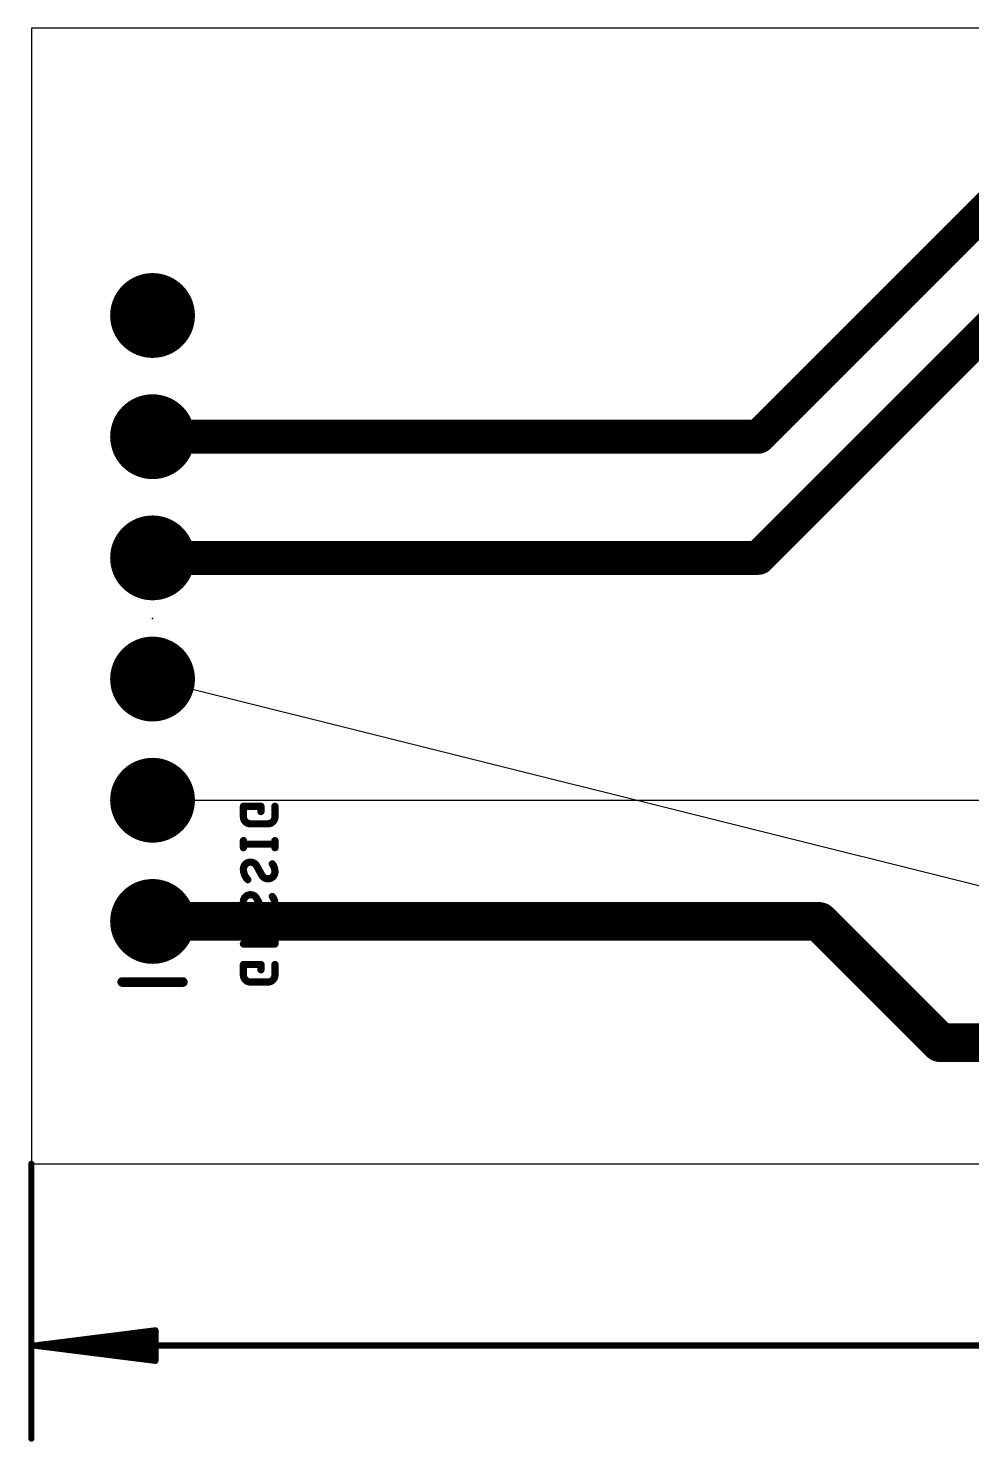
# Model space of a CAD drawing. Extents: x 7.6 to 85.8, y 31 to 60.7.
# Drawn here: x 7.55 to 27.33, y 31 to 60.63 of the extents above; entities that cross this region are included whole.
import ezdxf

# ---------------------------------------------------------------- set-up
doc = ezdxf.new("R2010")
doc.units = 0
for name, color, linetype in [('1', 12, 'CONTINUOUS'), ('17', 110, 'CONTINUOUS'), ('19', 53, 'CONTINUOUS'), ('20', 31, 'CONTINUOUS'), ('24', 53, 'CONTINUOUS'), ('26', 253, 'CONTINUOUS'), ('52', 253, 'CONTINUOUS')]:
    doc.layers.add(name, color=color, linetype=linetype)

# ---------------------------------------------------------------- blocks, each defined once
blk = doc.blocks.new('RECT')
blk.add_solid([(-0.5, -0.5), (0.5, -0.5), (-0.5, 0.5), (0.5, 0.5)])
blk = doc.blocks.new('ROUNDP')
at = {"const_width": 0.5}
blk.add_lwpolyline([(0, -0.25, 1), (0, 0.25, 1), (0, -0.25)], format="xyb", dxfattribs=at)

msp = doc.modelspace()

# ---------------------------------------------------------------- linework, layer by layer
at = {"layer": '1'}
for points, const_width in [([(27.94, 57.15), (22.86, 52.07)], 0.7112), ([(29.337, 56.007), (22.86, 49.53)], 0.7112), ([(22.86, 52.07), (10.16, 52.07)], 0.7112), ([(22.86, 49.53), (10.16, 49.53)], 0.7112), ([(24.13, 41.91), (10.16, 41.91)], 0.8128), ([(26.67, 39.37), (24.13, 41.91)], 0.8128), ([(34.29, 39.37), (26.67, 39.37)], 0.8128), ([(7.62, 36.83), (7.62, 31.07)], 0.13), ([(7.685, 33.02), (10.22, 33.3392)], 0.13), ([(7.685, 33.02), (10.22, 33.28)], 0.13), ([(7.685, 33.02), (10.22, 33.15)], 0.13), ([(10.22, 33.3392), (10.22, 32.7008)], 0.13), ([(7.685, 33.02), (79.925, 33.02)], 0.13), ([(10.22, 32.7008), (7.685, 33.02)], 0.13), ([(10.22, 32.89), (7.685, 33.02)], 0.13), ([(10.22, 32.76), (7.685, 33.02)], 0.13)]:
    msp.add_lwpolyline(points, dxfattribs=dict(at, const_width=const_width))
for points, const_width in [([(10.16, 52.2478, 1), (10.16, 51.8922)], 0.3556), ([(22.7343, 52.1957, 1), (22.9857, 51.9443)], 0.3556), ([(22.86, 51.8922, 1), (22.86, 52.2478)], 0.3556), ([(10.16, 49.7078, 1), (10.16, 49.3522)], 0.3556), ([(22.7343, 49.6557, 1), (22.9857, 49.4043)], 0.3556), ([(22.86, 49.3522, 1), (22.86, 49.7078)], 0.3556), ([(10.16, 42.1132, 1), (10.16, 41.7068)], 0.4064), ([(24.2737, 42.0537, 1), (23.9863, 41.7663)], 0.4064), ([(24.13, 41.7068, 1), (24.13, 42.1132)], 0.4064), ([(26.67, 39.5732, 1), (26.67, 39.1668)], 0.4064), ([(26.5263, 39.2263, 1), (26.8137, 39.5137)], 0.4064), ([(7.6525, 36.83, 1), (7.5875, 36.83)], 0.065), ([(10.2525, 33.3392, 1), (10.1875, 33.3392)], 0.065), ([(10.2241, 33.307, 1), (10.2159, 33.3715)], 0.065), ([(10.2233, 33.2477, 1), (10.2167, 33.3123)], 0.065), ([(10.2217, 33.1175, 1), (10.2183, 33.1825)], 0.065), ([(7.685, 33.0525, 1), (7.685, 32.9875)], 0.065), ([(7.6891, 33.0522, 1), (7.6809, 32.9878)], 0.065), ([(7.6833, 33.0525, 1), (7.6867, 32.9875)], 0.065), ([(7.6867, 33.0525, 1), (7.6833, 32.9875)], 0.065), ([(7.6883, 33.0523, 1), (7.6817, 32.9877)], 0.065), ([(7.6817, 33.0523, 1), (7.6883, 32.9877)], 0.065), ([(7.6809, 33.0522, 1), (7.6891, 32.9878)], 0.065), ([(10.2183, 32.8575, 1), (10.2217, 32.9225)], 0.065), ([(10.1875, 32.7008, 1), (10.2525, 32.7008)], 0.065), ([(10.2159, 32.6685, 1), (10.2241, 32.733)], 0.065), ([(10.2167, 32.7277, 1), (10.2233, 32.7923)], 0.065), ([(7.5875, 31.07, 1), (7.6525, 31.07)], 0.065)]:
    msp.add_lwpolyline(points, format="xyb", dxfattribs=dict(at, const_width=const_width))
at = {"layer": '19'}
for p, q in [((10.16, 46.99), (30.48, 41.91)), ((10.16, 44.45), (58.42, 44.45))]:
    msp.add_line(p, q, dxfattribs=at)
at = {"layer": '20'}
for p, q in [((79.99, 60.63), (7.62, 60.63)), ((7.62, 60.63), (7.62, 36.83)), ((7.62, 36.83), (79.99, 36.83))]:
    msp.add_line(p, q, dxfattribs=at)
at = {"layer": '24'}
msp.add_point((10.16, 48.26), dxfattribs=at)
at = {"layer": '26', "const_width": 0.1524}
for points in [[(12.4319, 44.3231), (12.065, 44.3231)], [(12.065, 44.3231), (12.065, 44.103)], [(12.4319, 44.213), (12.4319, 44.3231)], [(12.7254, 44.103), (12.7254, 44.3231)], [(12.2118, 43.9562), (12.5786, 43.9562)], [(12.065, 43.4567), (12.065, 43.6034)], [(12.7254, 43.5301), (12.065, 43.5301)], [(12.7254, 43.4567), (12.7254, 43.6034)], [(12.3402, 43.0793), (12.4502, 42.8775)], [(12.3402, 42.3965), (12.4502, 42.1948)], [(12.065, 41.4384), (12.7254, 41.4384)], [(12.3585, 41.6219), (12.3585, 41.4384)], [(12.7254, 41.4384), (12.7254, 41.6219)], [(12.4319, 41.0069), (12.065, 41.0069)], [(12.065, 41.0069), (12.065, 40.7868)], [(12.4319, 40.8968), (12.4319, 41.0069)], [(12.7254, 40.7868), (12.7254, 41.0069)], [(12.2118, 40.64), (12.5786, 40.64)]]:
    msp.add_lwpolyline(points, dxfattribs=at)
at = {"layer": '26'}
for points, const_width in [([(12.065, 44.3612, 1), (12.065, 44.285)], 0.0762), ([(12.1031, 44.3231, 1), (12.0269, 44.3231)], 0.0762), ([(12.065, 44.103, 0.4142), (12.2118, 43.9562)], 0.1524), ([(12.1031, 44.103, 1), (12.0269, 44.103)], 0.0762), ([(12.47, 44.3231, 1), (12.3938, 44.3231)], 0.0762), ([(12.3938, 44.213, 1), (12.47, 44.213)], 0.0762), ([(12.4319, 44.285, 1), (12.4319, 44.3612)], 0.0762), ([(12.5786, 43.9562, 0.4142), (12.7254, 44.103)], 0.1524), ([(12.7635, 44.3231, 1), (12.6873, 44.3231)], 0.0762), ([(12.7635, 44.103, 1), (12.6873, 44.103)], 0.0762), ([(12.0269, 44.103, 1), (12.1031, 44.103)], 0.0762), ([(12.2118, 43.9943, 1), (12.2118, 43.9181)], 0.0762), ([(12.2118, 43.9181, 1), (12.2118, 43.9943)], 0.0762), ([(12.5786, 43.9943, 1), (12.5786, 43.9181)], 0.0762), ([(12.5786, 43.9181, 1), (12.5786, 43.9943)], 0.0762), ([(12.6873, 44.103, 1), (12.7635, 44.103)], 0.0762), ([(12.1031, 43.6034, 1), (12.0269, 43.6034)], 0.0762), ([(12.065, 43.5682, 1), (12.065, 43.492)], 0.0762), ([(12.7635, 43.6034, 1), (12.6873, 43.6034)], 0.0762), ([(12.7254, 43.492, 1), (12.7254, 43.5682)], 0.0762), ([(12.0269, 43.4567, 1), (12.1031, 43.4567)], 0.0762), ([(12.6873, 43.4567, 1), (12.7635, 43.4567)], 0.0762), ([(12.2118, 43.1527, 0.4142), (12.065, 43.0059)], 0.1524), ([(12.065, 43.0059, 0.2), (12.1567, 42.7858)], 0.1524), ([(12.1031, 43.0059, 1), (12.0269, 43.0059)], 0.0762), ([(12.0269, 43.0059, 1), (12.1031, 43.0059)], 0.0762), ([(12.3402, 43.0793, 0.2656), (12.2118, 43.1527)], 0.1524), ([(12.2118, 43.1908, 1), (12.2118, 43.1146)], 0.0762), ([(12.2118, 43.1146, 1), (12.2118, 43.1908)], 0.0762), ([(12.3736, 43.0975, 1), (12.3067, 43.0611)], 0.0762), ([(12.3073, 43.06, 1), (12.373, 43.0986)], 0.0762), ([(12.5786, 42.8041, 0.4142), (12.7254, 42.9509)], 0.1524), ([(12.7254, 42.9509, 0.1623), (12.6704, 43.116)], 0.1524), ([(12.7008, 43.1388, 1), (12.6399, 43.0931)], 0.0762), ([(12.7635, 42.9509, 1), (12.6873, 42.9509)], 0.0762), ([(12.6873, 42.9509, 1), (12.7635, 42.9509)], 0.0762), ([(12.1299, 42.7587, 1), (12.1835, 42.8128)], 0.0762), ([(12.4831, 42.8969, 1), (12.4174, 42.8582)], 0.0762), ([(12.4502, 42.8775, 0.2656), (12.5786, 42.8041)], 0.1524), ([(12.4168, 42.8593, 1), (12.4837, 42.8958)], 0.0762), ([(12.5786, 42.8422, 1), (12.5786, 42.766)], 0.0762), ([(12.5786, 42.766, 1), (12.5786, 42.8422)], 0.0762), ([(12.2118, 42.4699, 0.4142), (12.065, 42.3232)], 0.1524), ([(12.065, 42.3232, 0.2), (12.1567, 42.103)], 0.1524), ([(12.1031, 42.3232, 1), (12.0269, 42.3232)], 0.0762), ([(12.3402, 42.3965, 0.2656), (12.2118, 42.4699)], 0.1524), ([(12.2118, 42.508, 1), (12.2118, 42.4318)], 0.0762), ([(12.2118, 42.4318, 1), (12.2118, 42.508)], 0.0762), ([(12.3736, 42.4148, 1), (12.3067, 42.3783)], 0.0762), ([(12.3073, 42.3772, 1), (12.373, 42.4159)], 0.0762), ([(12.7254, 42.2681, 0.1623), (12.6704, 42.4332)], 0.1524), ([(12.7008, 42.4561, 1), (12.6399, 42.4104)], 0.0762), ([(12.0269, 42.3232, 1), (12.1031, 42.3232)], 0.0762), ([(12.1299, 42.076, 1), (12.1835, 42.1301)], 0.0762), ([(12.4502, 42.1948, 0.2656), (12.5786, 42.1214)], 0.1524), ([(12.4831, 42.2141, 1), (12.4174, 42.1754)], 0.0762), ([(12.4168, 42.1765, 1), (12.4837, 42.213)], 0.0762), ([(12.5786, 42.1214, 0.4142), (12.7254, 42.2681)], 0.1524), ([(12.5786, 42.1595, 1), (12.5786, 42.0833)], 0.0762), ([(12.5786, 42.0833, 1), (12.5786, 42.1595)], 0.0762), ([(12.7635, 42.2681, 1), (12.6873, 42.2681)], 0.0762), ([(12.6873, 42.2681, 1), (12.7635, 42.2681)], 0.0762), ([(12.7254, 41.6219, 1), (12.3585, 41.6219)], 0.1524), ([(12.065, 41.4765, 1), (12.065, 41.4003)], 0.0762), ([(12.3966, 41.6219, 1), (12.3204, 41.6219)], 0.0762), ([(12.3204, 41.6219, 1), (12.3966, 41.6219)], 0.0762), ([(12.3204, 41.4384, 1), (12.3966, 41.4384)], 0.0762), ([(12.7635, 41.6219, 1), (12.6873, 41.6219)], 0.0762), ([(12.6873, 41.6219, 1), (12.7635, 41.6219)], 0.0762), ([(12.6873, 41.4384, 1), (12.7635, 41.4384)], 0.0762), ([(12.7254, 41.4003, 1), (12.7254, 41.4765)], 0.0762), ([(12.065, 41.045, 1), (12.065, 40.9688)], 0.0762), ([(12.1031, 41.0069, 1), (12.0269, 41.0069)], 0.0762), ([(12.47, 41.0069, 1), (12.3938, 41.0069)], 0.0762), ([(12.3938, 40.8968, 1), (12.47, 40.8968)], 0.0762), ([(12.4319, 40.9688, 1), (12.4319, 41.045)], 0.0762), ([(12.7635, 41.0069, 1), (12.6873, 41.0069)], 0.0762), ([(12.065, 40.7868, 0.4142), (12.2118, 40.64)], 0.1524), ([(12.1031, 40.7868, 1), (12.0269, 40.7868)], 0.0762), ([(12.0269, 40.7868, 1), (12.1031, 40.7868)], 0.0762), ([(12.2118, 40.6781, 1), (12.2118, 40.6019)], 0.0762), ([(12.2118, 40.6019, 1), (12.2118, 40.6781)], 0.0762), ([(12.5786, 40.64, 0.4142), (12.7254, 40.7868)], 0.1524), ([(12.5786, 40.6781, 1), (12.5786, 40.6019)], 0.0762), ([(12.5786, 40.6019, 1), (12.5786, 40.6781)], 0.0762), ([(12.7635, 40.7868, 1), (12.6873, 40.7868)], 0.0762), ([(12.6873, 40.7868, 1), (12.7635, 40.7868)], 0.0762)]:
    msp.add_lwpolyline(points, format="xyb", dxfattribs=dict(at, const_width=const_width))
at = {"layer": '52', "const_width": 0.2032}
msp.add_lwpolyline([(10.795, 40.64), (9.525, 40.64)], dxfattribs=at)
at = {"layer": '52', "const_width": 0.1016}
for points in [[(9.525, 40.6908, 1), (9.525, 40.5892)], [(10.795, 40.5892, 1), (10.795, 40.6908)]]:
    msp.add_lwpolyline(points, format="xyb", dxfattribs=at)

# ---------------------------------------------------------------- block references
at = {"layer": '17', "xscale": 1.778, "yscale": 1.778}
for p in [(10.16, 54.61), (10.16, 54.61), (10.16, 52.07), (10.16, 52.07), (10.16, 49.53), (10.16, 49.53), (10.16, 46.99), (10.16, 46.99), (10.16, 44.45), (10.16, 44.45), (10.16, 41.91), (10.16, 41.91)]:
    msp.add_blockref('ROUNDP', p, dxfattribs=at)
at = {"layer": '52', "xscale": 0.508, "yscale": 0.508, "rotation": 90}
for p in [(10.16, 54.61), (10.16, 52.07), (10.16, 49.53), (10.16, 46.99), (10.16, 44.45), (10.16, 41.91)]:
    msp.add_blockref('RECT', p, dxfattribs=at)

doc.saveas('drawing.dxf')
